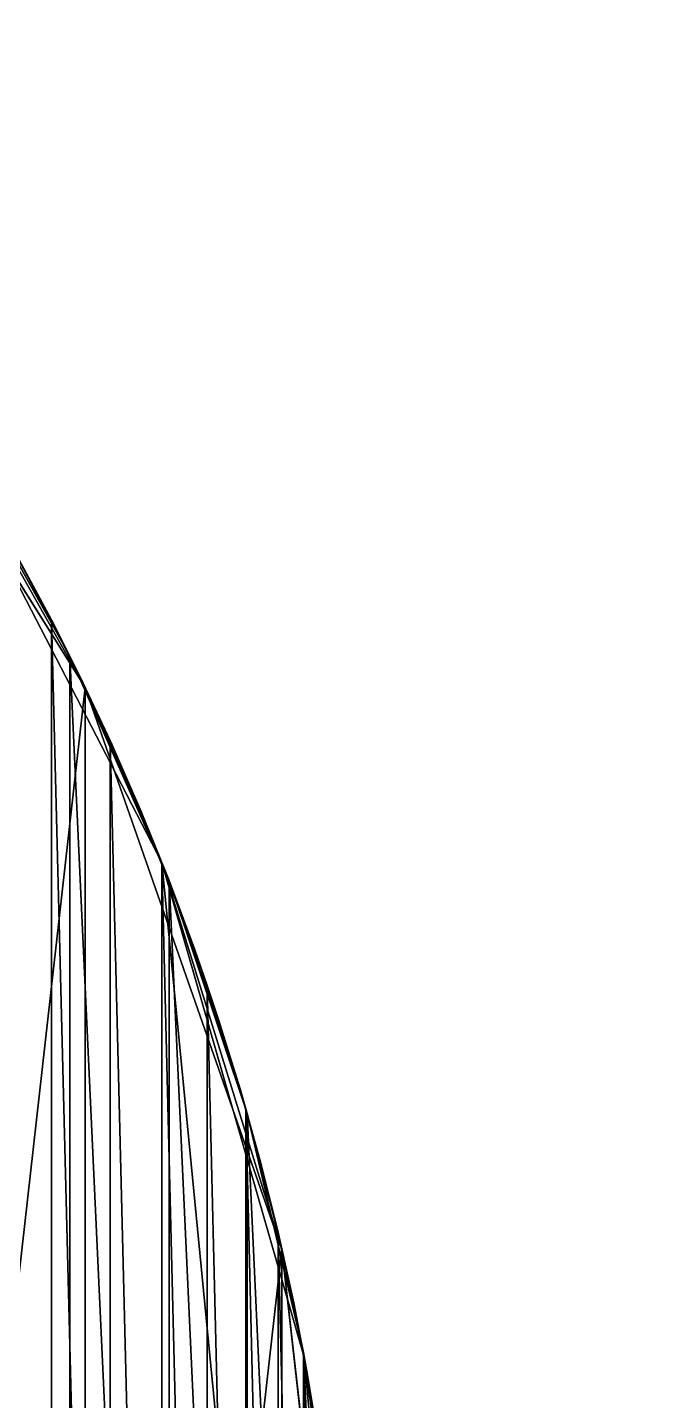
# Model space of a CAD drawing. Extents: x 207 to 387, y 94 to 160.
# Drawn here: x 377.456 to 377.929, y 123.735 to 124.752 of the extents above; entities that cross this region are included whole.
import ezdxf

# ---------------------------------------------------------------- set-up
doc = ezdxf.new("R2010")
doc.units = 0
doc.header["$LTSCALE"] = 2.54
doc.layers.get('0').update_dxf_attribs({"color": 13, "linetype": 'CONTINUOUS'})

# ---------------------------------------------------------------- blocks, each defined once
blk = doc.blocks.new('SP_05_ALTFIELD_CREDENZA_DW')
at = {"color": 23}
for p, q in [((9.0494, 35.8432), (9, 36.2813)), ((9.0494, 35.8432), (9, 36.2813)), ((9.0329, 35.923, 0.023), (9, 36.2813)), ((9.0329, 35.923, 0.023), (9, 36.2813)), ((9.0335, 35.9195, 19.125), (9.0084, 36.0996, 19.125)), ((9.0335, 35.9195, 19.125), (9.0084, 36.0996, 19.125)), ((9.0182, 36.0141, 0.0127), (9.0329, 35.923, 0.023)), ((9.0182, 36.0141, 0.0127), (9.0329, 35.923, 0.023)), ((9.0521, 35.8314, 0.0364), (9.0329, 35.923, 0.023)), ((9.0521, 35.8314, 0.0364), (9.0329, 35.923, 0.023)), ((9.0494, 35.8432), (9.0329, 35.923, 0.023)), ((9.0494, 35.8432), (9.0329, 35.923, 0.023)), ((9.1382, 35.5566, 0.0966), (9.0329, 35.923, 0.023)), ((9.1382, 35.5566, 0.0966), (9.0329, 35.923, 0.023)), ((9.0751, 35.7425, 19.125), (9.0335, 35.9195, 19.125)), ((9.0751, 35.7425, 19.125), (9.0335, 35.9195, 19.125)), ((9.195, 35.427), (9.0494, 35.8432)), ((9.195, 35.427), (9.0494, 35.8432)), ((9.076, 35.7395, 0.0531), (9.0521, 35.8314, 0.0364)), ((9.076, 35.7395, 0.0531), (9.0521, 35.8314, 0.0364)), ((9.1329, 35.5701, 19.125), (9.0751, 35.7425, 19.125)), ((9.1329, 35.5701, 19.125), (9.0751, 35.7425, 19.125)), ((9.1047, 35.6478, 0.0732), (9.076, 35.7395, 0.0531)), ((9.1047, 35.6478, 0.0732), (9.076, 35.7395, 0.0531)), ((9.1382, 35.5566, 0.0966), (9.1047, 35.6478, 0.0732)), ((9.1382, 35.5566, 0.0966), (9.1047, 35.6478, 0.0732)), ((9.2064, 35.4037, 19.125), (9.1329, 35.5701, 19.125)), ((9.2064, 35.4037, 19.125), (9.1329, 35.5701, 19.125)), ((9.1382, 35.5566, 0.0966), (9.1766, 35.4662, 0.1235)), ((9.1382, 35.5566, 0.0966), (9.1766, 35.4662, 0.1235)), ((9.3209, 35.2039, 0.2243), (9.1382, 35.5566, 0.0966)), ((9.3209, 35.2039, 0.2243), (9.1382, 35.5566, 0.0966)), ((9.1766, 35.4662, 0.1235), (9.2199, 35.377, 0.1537)), ((9.1766, 35.4662, 0.1235), (9.2199, 35.377, 0.1537)), ((9.4295, 35.0538), (9.195, 35.427)), ((9.4295, 35.0538), (9.195, 35.427)), ((9.2949, 35.2448, 19.125), (9.2064, 35.4037, 19.125)), ((9.2949, 35.2448, 19.125), (9.2064, 35.4037, 19.125)), ((9.2199, 35.377, 0.1537), (9.2681, 35.2895, 0.1874)), ((9.2199, 35.377, 0.1537), (9.2681, 35.2895, 0.1874))]:
    blk.add_line(p, q, dxfattribs=at)
at = {"color": 0}
for p, q in [((9.0143, 36.0443, 1.318), (9.0304, 35.9364, 1.318)), ((9.0335, 35.9195, 19.125), (9.0143, 36.0443, 18.4666)), ((9.0143, 36.0443, 1.318), (9.0304, 35.9364, 1.318)), ((9.0335, 35.9195, 19.125), (9.0143, 36.0443, 18.4666)), ((9.0216, 35.9902, 0.6584), (9.0304, 35.9364, 1.318)), ((9.0216, 35.9902, 0.3287), (9.0329, 35.923, 0.023)), ((9.0216, 35.9902, 0.6584), (9.0304, 35.9364, 1.318)), ((9.0216, 35.9902, 0.3287), (9.0329, 35.923, 0.023)), ((9.0304, 35.9364, 1.318), (9.0304, 35.9364, 0.3287)), ((9.0304, 35.9364, 0.3287), (9.0329, 35.923, 0.023)), ((9.0335, 35.9195, 19.125), (9.0304, 35.9364, 18.4666)), ((9.0304, 35.9364, 1.318), (9.0304, 35.9364, 18.4666)), ((9.0407, 35.8829, 0.6584), (9.0304, 35.9364, 1.318)), ((9.0304, 35.9364, 1.318), (9.0304, 35.9364, 0.3287)), ((9.0304, 35.9364, 0.3287), (9.0329, 35.923, 0.023)), ((9.0407, 35.8829, 0.6584), (9.0304, 35.9364, 1.318)), ((9.0525, 35.8296, 1.318), (9.0304, 35.9364, 1.318)), ((9.0335, 35.9195, 19.125), (9.0304, 35.9364, 18.4666)), ((9.0304, 35.9364, 1.318), (9.0304, 35.9364, 18.4666)), ((9.0525, 35.8296, 1.318), (9.0304, 35.9364, 1.318)), ((9.0329, 35.923, 0.023), (9.0407, 35.8829, 0.3287)), ((9.0329, 35.923, 0.023), (9.0407, 35.8829, 0.3287)), ((9.0525, 35.8296, 18.4666), (9.0335, 35.9195, 19.125)), ((9.0525, 35.8296, 18.4666), (9.0335, 35.9195, 19.125)), ((9.0525, 35.8296, 1.318), (9.0407, 35.8829, 0.6584)), ((9.0407, 35.8829, 0.6584), (9.0407, 35.8829, 0.3287)), ((9.0521, 35.8314, 0.0364), (9.0407, 35.8829, 0.3287)), ((9.0407, 35.8829, 0.6584), (9.0407, 35.8829, 0.3287)), ((9.0525, 35.8296, 1.318), (9.0407, 35.8829, 0.6584)), ((9.0521, 35.8314, 0.0364), (9.0407, 35.8829, 0.3287)), ((9.1382, 35.5566, 0.0966), (9.0494, 35.8432)), ((9.1382, 35.5566, 0.0966), (9.0494, 35.8432)), ((9.0521, 35.8314, 0.0364), (9.0525, 35.8296, 1.318)), ((9.0521, 35.8314, 0.0364), (9.0525, 35.8296, 1.318)), ((9.0657, 35.7767, 0.3287), (9.0521, 35.8314, 0.0364)), ((9.0657, 35.7767, 0.3287), (9.0521, 35.8314, 0.0364)), ((9.0525, 35.8296, 1.318), (9.0525, 35.8296, 18.4666)), ((9.0657, 35.7767, 0.6584), (9.0525, 35.8296, 1.318)), ((9.0657, 35.7767, 0.6584), (9.0525, 35.8296, 1.318)), ((9.0804, 35.7242, 1.318), (9.0525, 35.8296, 1.318)), ((9.0751, 35.7425, 19.125), (9.0525, 35.8296, 18.4666)), ((9.0525, 35.8296, 1.318), (9.0525, 35.8296, 18.4666)), ((9.0804, 35.7242, 1.318), (9.0525, 35.8296, 1.318)), ((9.0751, 35.7425, 19.125), (9.0525, 35.8296, 18.4666)), ((9.0804, 35.7242, 1.318), (9.0657, 35.7767, 0.6584)), ((9.0657, 35.7767, 0.6584), (9.0657, 35.7767, 0.3287)), ((9.076, 35.7395, 0.0531), (9.0657, 35.7767, 0.3287)), ((9.0657, 35.7767, 0.6584), (9.0657, 35.7767, 0.3287)), ((9.0804, 35.7242, 1.318), (9.0657, 35.7767, 0.6584)), ((9.076, 35.7395, 0.0531), (9.0657, 35.7767, 0.3287)), ((9.0804, 35.7242, 18.4666), (9.0751, 35.7425, 19.125)), ((9.0804, 35.7242, 18.4666), (9.0751, 35.7425, 19.125)), ((9.076, 35.7395, 0.0531), (9.0804, 35.7242, 0.3287)), ((9.0966, 35.6722, 0.3287), (9.076, 35.7395, 0.0531)), ((9.0966, 35.6722, 0.3287), (9.076, 35.7395, 0.0531)), ((9.076, 35.7395, 0.0531), (9.0804, 35.7242, 0.3287)), ((9.0804, 35.7242, 0.3287), (9.0804, 35.7242, 1.318)), ((9.0804, 35.7242, 1.318), (9.0804, 35.7242, 18.4666)), ((9.0966, 35.6722, 0.6584), (9.0804, 35.7242, 1.318)), ((9.0804, 35.7242, 0.3287), (9.0804, 35.7242, 1.318)), ((9.0804, 35.7242, 0.3287), (9.0966, 35.6722, 0.3287)), ((9.0966, 35.6722, 0.6584), (9.0804, 35.7242, 1.318)), ((9.1142, 35.6206, 1.318), (9.0804, 35.7242, 1.318)), ((9.1142, 35.6206, 18.4666), (9.0804, 35.7242, 18.4666)), ((9.0804, 35.7242, 1.318), (9.0804, 35.7242, 18.4666)), ((9.1142, 35.6206, 1.318), (9.0804, 35.7242, 1.318)), ((9.0804, 35.7242, 0.3287), (9.0966, 35.6722, 0.3287)), ((9.0804, 35.7242, 18.4666), (9.1329, 35.5701, 19.125)), ((9.1142, 35.6206, 18.4666), (9.0804, 35.7242, 18.4666)), ((9.0804, 35.7242, 18.4666), (9.1329, 35.5701, 19.125)), ((9.1142, 35.6206, 1.318), (9.0966, 35.6722, 0.6584)), ((9.0966, 35.6722, 0.6584), (9.0966, 35.6722, 0.3287)), ((9.1047, 35.6478, 0.0732), (9.0966, 35.6722, 0.3287)), ((9.0966, 35.6722, 0.6584), (9.0966, 35.6722, 0.3287)), ((9.1142, 35.6206, 1.318), (9.0966, 35.6722, 0.6584)), ((9.1047, 35.6478, 0.0732), (9.0966, 35.6722, 0.3287)), ((9.1142, 35.6206, 0.3287), (9.1047, 35.6478, 0.0732)), ((9.1142, 35.6206, 0.3287), (9.1047, 35.6478, 0.0732)), ((9.1142, 35.6206, 0.3287), (9.1142, 35.6206, 1.318)), ((9.1142, 35.6206, 1.318), (9.1142, 35.6206, 18.4666)), ((9.1332, 35.5694, 0.6584), (9.1142, 35.6206, 1.318)), ((9.1142, 35.6206, 0.3287), (9.1142, 35.6206, 1.318)), ((9.1142, 35.6206, 0.3287), (9.1332, 35.5694, 0.3287)), ((9.1142, 35.6206, 1.318), (9.1536, 35.5189, 1.318)), ((9.1332, 35.5694, 0.6584), (9.1142, 35.6206, 1.318)), ((9.1142, 35.6206, 1.318), (9.1142, 35.6206, 18.4666)), ((9.1536, 35.5189, 18.4666), (9.1142, 35.6206, 18.4666)), ((9.1142, 35.6206, 1.318), (9.1536, 35.5189, 1.318)), ((9.1382, 35.5566, 0.0966), (9.1142, 35.6206, 0.3287)), ((9.1382, 35.5566, 0.0966), (9.1142, 35.6206, 0.3287)), ((9.1142, 35.6206, 0.3287), (9.1332, 35.5694, 0.3287)), ((9.1536, 35.5189, 18.4666), (9.1142, 35.6206, 18.4666)), ((9.1329, 35.5701, 19.125), (9.1142, 35.6206, 18.4666)), ((9.1329, 35.5701, 19.125), (9.1142, 35.6206, 18.4666)), ((9.1536, 35.5189, 18.4666), (9.1329, 35.5701, 19.125)), ((9.1536, 35.5189, 18.4666), (9.1329, 35.5701, 19.125)), ((9.1332, 35.5694, 0.3287), (9.1332, 35.5694, 0.6584)), ((9.1332, 35.5694, 0.6584), (9.1536, 35.5189, 1.318)), ((9.1382, 35.5566, 0.0966), (9.1332, 35.5694, 0.3287)), ((9.1332, 35.5694, 0.3287), (9.1332, 35.5694, 0.6584)), ((9.1332, 35.5694, 0.6584), (9.1536, 35.5189, 1.318)), ((9.1382, 35.5566, 0.0966), (9.1332, 35.5694, 0.3287)), ((9.1382, 35.5566, 0.0966), (9.1536, 35.5189, 0.3287)), ((9.1382, 35.5566, 0.0966), (9.1536, 35.5189, 0.3287)), ((9.195, 35.427), (9.1382, 35.5566, 0.0966)), ((9.195, 35.427), (9.1382, 35.5566, 0.0966)), ((9.1536, 35.5189, 1.318), (9.1536, 35.5189, 0.3287)), ((9.1536, 35.5189, 1.318), (9.1536, 35.5189, 18.4666)), ((9.1536, 35.5189, 1.318), (9.1536, 35.5189, 0.3287)), ((9.1536, 35.5189, 1.318), (9.1754, 35.4689, 0.6584)), ((9.1536, 35.5189, 0.3287), (9.1766, 35.4662, 0.1235)), ((9.1536, 35.5189, 1.318), (9.1986, 35.4196, 1.318)), ((9.1536, 35.5189, 1.318), (9.1754, 35.4689, 0.6584)), ((9.1536, 35.5189, 1.318), (9.1536, 35.5189, 18.4666)), ((9.2064, 35.4037, 19.125), (9.1536, 35.5189, 18.4666)), ((9.1536, 35.5189, 1.318), (9.1986, 35.4196, 1.318)), ((9.1536, 35.5189, 0.3287), (9.1766, 35.4662, 0.1235)), ((9.2064, 35.4037, 19.125), (9.1536, 35.5189, 18.4666)), ((9.1766, 35.4662, 0.1235), (9.1754, 35.4689, 0.6584)), ((9.1754, 35.4689, 0.6584), (9.1986, 35.4196, 1.318)), ((9.1766, 35.4662, 0.1235), (9.1754, 35.4689, 0.6584)), ((9.1754, 35.4689, 0.6584), (9.1986, 35.4196, 1.318)), ((9.1766, 35.4662, 0.1235), (9.1986, 35.4196, 0.3287)), ((9.1766, 35.4662, 0.1235), (9.1986, 35.4196, 0.3287)), ((9.3209, 35.2039, 0.2243), (9.195, 35.427)), ((9.3209, 35.2039, 0.2243), (9.195, 35.427)), ((9.1986, 35.4196, 1.318), (9.1986, 35.4196, 0.3287)), ((9.1986, 35.4196, 18.4666), (9.2064, 35.4037, 19.125)), ((9.1986, 35.4196, 1.318), (9.1986, 35.4196, 18.4666)), ((9.1986, 35.4196, 1.318), (9.1986, 35.4196, 0.3287)), ((9.1986, 35.4196, 1.318), (9.2231, 35.3709, 0.6584)), ((9.1986, 35.4196, 0.3287), (9.2199, 35.377, 0.1537)), ((9.1986, 35.4196, 1.318), (9.249, 35.3229, 1.318)), ((9.1986, 35.4196, 1.318), (9.2231, 35.3709, 0.6584)), ((9.1986, 35.4196, 1.318), (9.1986, 35.4196, 18.4666)), ((9.1986, 35.4196, 18.4666), (9.2064, 35.4037, 19.125)), ((9.1986, 35.4196, 1.318), (9.249, 35.3229, 1.318)), ((9.1986, 35.4196, 0.3287), (9.2199, 35.377, 0.1537)), ((9.249, 35.3229, 18.4666), (9.2064, 35.4037, 19.125)), ((9.249, 35.3229, 18.4666), (9.2064, 35.4037, 19.125)), ((9.2199, 35.377, 0.1537), (9.249, 35.3229, 0.3287)), ((9.2231, 35.3709, 0.3287), (9.2199, 35.377, 0.1537)), ((9.2231, 35.3709, 0.3287), (9.2199, 35.377, 0.1537)), ((9.2199, 35.377, 0.1537), (9.249, 35.3229, 0.3287)), ((9.2231, 35.3709, 0.3287), (9.2231, 35.3709, 0.6584)), ((9.2231, 35.3709, 0.6584), (9.249, 35.3229, 1.318)), ((9.2231, 35.3709, 0.3287), (9.2231, 35.3709, 0.6584)), ((9.2231, 35.3709, 0.6584), (9.249, 35.3229, 1.318))]:
    blk.add_line(p, q, dxfattribs=at)
at = {"color": 23}
mesh = blk.add_polyface(dxfattribs=at)
corners = [(0, 65.8125, 90), (180, 6.75, 90), (0, 6.75, 90), (180, 65.8125, 90)]
mesh.append_faces([[corners[k] for k in face] for face in [(0, 1, 2), (1, 0, 3)]], dxfattribs={"vtx0": -1, "color": 23})
mesh = blk.add_polyface(dxfattribs=at)
corners = [(180, 6.75, 19.125), (0, 65.8125, 19.125), (0, 6.75, 19.125), (180, 65.8125, 19.125)]
mesh.append_faces([[corners[k] for k in face] for face in [(0, 1, 2), (1, 0, 3)]], dxfattribs={"vtx0": -1, "color": 23})
mesh = blk.add_polyface(dxfattribs=at)
corners = [(177.1875, 6.75, 87.1875), (2.8125, 65.8125, 87.1875), (2.8125, 6.75, 87.1875), (177.1875, 65.8125, 87.1875)]
mesh.append_faces([[corners[k] for k in face] for face in [(0, 1, 2), (1, 0, 3)]], dxfattribs={"vtx0": -1, "color": 23})
mesh = blk.add_polyface(dxfattribs=at)
corners = [(2.8125, 65.8125, 21.9375), (177.0813, 6.75, 21.9375), (2.8125, 6.75, 21.9375), (177.0813, 65.8125, 21.9375), (177.0813, 36.2813, 21.9375)]
mesh.append_faces([[corners[k] for k in face] for face in [(0, 1, 2), (1, 3, 4)]], dxfattribs={"vtx0": -1, "color": 23})
mesh.append_faces([[corners[k] for k in face] for face in [(1, 0, 3)]], dxfattribs={"vtx0": -1, "vtx2": -1, "color": 23})
mesh = blk.add_polyface(dxfattribs=at)
corners = [(43.9875, 12.375, 53.486), (43.5938, 59.5125, 53.486), (43.5938, 12.375, 53.486), (43.9875, 59.5125, 53.486), (43.5938, 6.75, 53.486), (2.8125, 65.1375, 53.486), (2.8125, 6.75, 53.486), (43.5938, 65.1375, 53.486)]
mesh.append_faces([[corners[k] for k in face] for face in [(1, 0, 3), (4, 5, 6)]], dxfattribs={"vtx0": -1, "color": 23})
mesh.append_faces([[corners[k] for k in face] for face in [(0, 1, 2), (5, 2, 7), (7, 2, 1)]], dxfattribs={"vtx0": -1, "vtx1": -1, "color": 23})
mesh.append_faces([[corners[k] for k in face] for face in [(5, 4, 2)]], dxfattribs={"vtx0": -1, "vtx2": -1, "color": 23})
mesh = blk.add_polyface(dxfattribs=at)
corners = [(43.5938, 65.1375, 55.736), (43.5938, 12.375, 55.736), (2.8125, 65.1375, 55.736), (43.5938, 59.5125, 55.736), (43.9875, 12.375, 55.736), (43.9875, 59.5125, 55.736), (43.5938, 6.75, 55.736), (2.8125, 6.75, 55.736)]
mesh.append_faces([[corners[k] for k in face] for face in [(4, 3, 5), (2, 6, 7)]], dxfattribs={"vtx0": -1, "color": 23})
mesh.append_faces([[corners[k] for k in face] for face in [(0, 1, 2), (1, 3, 4), (6, 2, 1)]], dxfattribs={"vtx0": -1, "vtx1": -1, "color": 23})
mesh.append_faces([[corners[k] for k in face] for face in [(1, 0, 3)]], dxfattribs={"vtx0": -1, "vtx2": -1, "color": 23})
mesh = blk.add_polyface(dxfattribs=at)
corners = [(9.002, 36.1935, 0.0014), (9.002, 36.369, 0.0014), (9, 36.2813), (9.008, 36.1044, 0.0056), (9.008, 36.4582, 0.0056), (9.0182, 36.0141, 0.0127), (9.0182, 36.5484, 0.0127), (9.0329, 35.923, 0.023), (9.0329, 36.6395, 0.023), (9.0521, 35.8314, 0.0364), (9.0521, 36.7311, 0.0364), (9.076, 35.7395, 0.0531), (9.076, 36.823, 0.0531), (9.1047, 35.6478, 0.0732), (9.1047, 36.9147, 0.0732), (9.1382, 35.5566, 0.0966), (9.1382, 37.0059, 0.0966), (9.1766, 35.4662, 0.1235), (9.1766, 37.0963, 0.1235), (9.2199, 35.377, 0.1537), (9.2199, 37.1855, 0.1537), (9.2681, 35.2895, 0.1874), (9.2681, 37.273, 0.1874), (9.3209, 35.2039, 0.2243), (9.3209, 37.3586, 0.2243), (9.3784, 35.1208, 0.2645), (9.3784, 37.4417, 0.2645), (9.4403, 35.0404, 0.3077), (9.4403, 37.5222, 0.3077), (9.5065, 34.963, 0.354), (9.5065, 37.5995, 0.354), (9.5766, 34.8891, 0.403), (9.5766, 37.6734, 0.403), (9.6505, 34.819, 0.4547), (9.6505, 37.7435, 0.4547), (9.7278, 34.7528, 0.5087), (9.7278, 37.8097, 0.5087), (9.8083, 34.6909, 0.5649), (9.8083, 37.8716, 0.5649), (9.8914, 34.6334, 0.623), (9.8914, 37.9291, 0.623), (9.977, 34.5806, 0.6828), (9.977, 37.9819, 0.6828), (10.0645, 34.5324, 0.744), (10.0645, 38.0301, 0.744), (10.1537, 34.4892, 0.8063), (10.1537, 38.0734, 0.8063), (10.2441, 34.4507, 0.8695), (10.2357, 35.7888, 0.8637), (11.4724, 36.2813, 1.728), (10.3353, 34.4172, 0.9333), (10.427, 34.3885, 0.9974), (10.5189, 34.3646, 1.0616), (10.6105, 34.3454, 1.1256), (10.7918, 34.3205, 1.2524), (10.9688, 34.3125, 1.376), (18.8915, 34.3125, 6.9135), (10.2357, 36.7737, 0.8637), (10.2441, 38.1118, 0.8695), (10.2357, 36.2813, 0.8637), (10.3353, 38.1453, 0.9333), (10.427, 38.174, 0.9974), (10.5189, 38.1979, 1.0616), (10.6105, 38.2171, 1.1256), (10.7918, 38.242, 1.2524), (10.9688, 38.25, 1.376), (18.8915, 38.25, 6.9135)]
mesh.append_faces([[corners[k] for k in face] for face in [(0, 1, 2), (57, 48, 59)]], dxfattribs={"vtx0": -1, "color": 23})
mesh.append_faces([[corners[k] for k in face] for face in [(1, 3, 4), (4, 5, 6), (6, 7, 8), (8, 9, 10), (10, 11, 12), (12, 13, 14), (14, 15, 16), (16, 17, 18), (18, 19, 20), (20, 21, 22), (22, 23, 24), (24, 25, 26), (26, 27, 28), (28, 29, 30), (30, 31, 32), (32, 33, 34), (34, 35, 36), (36, 37, 38), (38, 39, 40), (40, 41, 42), (42, 43, 44), (44, 45, 46), (48, 47, 49), (46, 57, 58), (58, 49, 60), (60, 49, 61), (61, 49, 62), (62, 49, 63), (63, 49, 64), (64, 49, 65), (65, 49, 66), (66, 49, 56)]], dxfattribs={"vtx0": -1, "vtx1": -1, "color": 23})
mesh.append_faces([[corners[k] for k in face] for face in [(46, 47, 48), (57, 46, 48)]], dxfattribs={"vtx0": -1, "vtx1": -1, "vtx2": -1, "color": 23})
mesh.append_faces([[corners[k] for k in face] for face in [(1, 0, 3), (4, 3, 5), (6, 5, 7), (8, 7, 9), (10, 9, 11), (12, 11, 13), (14, 13, 15), (16, 15, 17), (18, 17, 19), (20, 19, 21), (22, 21, 23), (24, 23, 25), (26, 25, 27), (28, 27, 29), (30, 29, 31), (32, 31, 33), (34, 33, 35), (36, 35, 37), (38, 37, 39), (40, 39, 41), (42, 41, 43), (44, 43, 45), (46, 45, 47), (49, 47, 50), (49, 50, 51), (49, 51, 52), (49, 52, 53), (49, 53, 54), (49, 54, 55), (49, 55, 56), (58, 57, 49)]], dxfattribs={"vtx0": -1, "vtx2": -1, "color": 23})
mesh = blk.add_polyface(dxfattribs=at)
corners = [(9.0084, 36.0996, 19.125), (9.0084, 36.4629, 19.125), (9, 36.2813, 19.125), (9.0335, 35.9195, 19.125), (9.0335, 36.643, 19.125), (9.0751, 35.7425, 19.125), (9.0751, 36.82, 19.125), (9.1329, 35.5701, 19.125), (9.1329, 36.9924, 19.125), (9.2064, 35.4037, 19.125), (9.2064, 37.1588, 19.125), (9.2949, 35.2448, 19.125), (9.2949, 37.3177, 19.125), (9.3977, 35.0948, 19.125), (9.3977, 37.4677, 19.125), (9.5138, 34.9549, 19.125), (9.5138, 37.6076, 19.125), (9.6424, 34.8263, 19.125), (9.6424, 37.7362, 19.125), (9.7823, 34.7102, 19.125), (9.7823, 37.8523, 19.125), (9.9323, 34.6074, 19.125), (9.9323, 37.9551, 19.125), (10.0912, 34.5189, 19.125), (10.0912, 38.0436, 19.125), (10.2576, 34.4454, 19.125), (10.2576, 38.1171, 19.125), (10.43, 34.3877, 19.125), (10.43, 38.1748, 19.125), (10.607, 34.346, 19.125), (10.607, 38.2165, 19.125), (10.7871, 34.3209, 19.125), (10.7871, 38.2416, 19.125), (10.9688, 34.3125, 19.125), (10.9688, 38.25, 19.125), (17.4375, 34.3125, 19.125), (17.4375, 38.25, 19.125)]
mesh.append_faces([[corners[k] for k in face] for face in [(0, 1, 2), (34, 35, 36)]], dxfattribs={"vtx0": -1, "color": 23})
mesh.append_faces([[corners[k] for k in face] for face in [(1, 3, 4), (4, 5, 6), (6, 7, 8), (8, 9, 10), (10, 11, 12), (12, 13, 14), (14, 15, 16), (16, 17, 18), (18, 19, 20), (20, 21, 22), (22, 23, 24), (24, 25, 26), (26, 27, 28), (28, 29, 30), (30, 31, 32), (32, 33, 34)]], dxfattribs={"vtx0": -1, "vtx1": -1, "color": 23})
mesh.append_faces([[corners[k] for k in face] for face in [(1, 0, 3), (4, 3, 5), (6, 5, 7), (8, 7, 9), (10, 9, 11), (12, 11, 13), (14, 13, 15), (16, 15, 17), (18, 17, 19), (20, 19, 21), (22, 21, 23), (24, 23, 25), (26, 25, 27), (28, 27, 29), (30, 29, 31), (32, 31, 33), (34, 33, 35)]], dxfattribs={"vtx0": -1, "vtx2": -1, "color": 23})
mesh = blk.add_polyface(dxfattribs=at)
corners = [(9.0494, 36.7193), (9.0494, 35.8432), (9, 36.2813), (9.195, 37.1355), (9.195, 35.427), (9.4295, 37.5087), (9.4295, 35.0538), (9.7412, 37.8205), (9.7412, 34.742), (10.1145, 38.055), (10.1145, 34.5075), (10.5307, 38.2006), (10.5307, 34.3619), (10.9688, 38.25), (10.9688, 34.3125), (169.0312, 38.25), (169.0312, 34.3125), (169.4693, 38.2006), (169.4693, 34.3619), (169.8855, 38.055), (169.8855, 34.5075), (170.2587, 37.8205), (170.2587, 34.742), (170.5705, 37.5087), (170.5705, 35.0538), (170.805, 37.1355), (170.805, 35.427), (170.9506, 36.7193), (170.9506, 35.8432), (171, 36.2813)]
mesh.append_faces([[corners[k] for k in face] for face in [(0, 1, 2), (28, 27, 29)]], dxfattribs={"vtx0": -1, "color": 23})
mesh.append_faces([[corners[k] for k in face] for face in [(1, 3, 4), (4, 5, 6), (6, 7, 8), (8, 9, 10), (10, 11, 12), (12, 13, 14), (14, 15, 16), (16, 17, 18), (18, 19, 20), (20, 21, 22), (22, 23, 24), (24, 25, 26), (26, 27, 28)]], dxfattribs={"vtx0": -1, "vtx1": -1, "color": 23})
mesh.append_faces([[corners[k] for k in face] for face in [(1, 0, 3), (4, 3, 5), (6, 5, 7), (8, 7, 9), (10, 9, 11), (12, 11, 13), (14, 13, 15), (16, 15, 17), (18, 17, 19), (20, 19, 21), (22, 21, 23), (24, 23, 25), (26, 25, 27)]], dxfattribs={"vtx0": -1, "vtx2": -1, "color": 23})
mesh = blk.add_polyface(dxfattribs=at)
corners = [(9.0329, 35.923, 0.023), (9.0329, 36.6395, 0.023), (9, 36.2813), (9.1382, 35.5566, 0.0966), (9.1382, 37.0059, 0.0966), (9.3209, 35.2039, 0.2243), (9.3209, 37.3586, 0.2243), (9.5766, 34.8891, 0.403), (9.5766, 37.6734, 0.403), (9.8914, 34.6334, 0.623), (9.8914, 37.9291, 0.623), (10.2441, 34.4507, 0.8695), (10.2357, 35.7888, 0.8637), (11.4724, 36.2813, 1.728), (10.6105, 34.3454, 1.1256), (10.9688, 34.3125, 1.376), (18.8915, 34.3125, 6.9135), (10.2357, 36.7737, 0.8637), (10.2441, 38.1118, 0.8695), (10.2357, 36.2813, 0.8637), (10.6105, 38.2171, 1.1256), (10.9688, 38.25, 1.376), (18.8915, 38.25, 6.9135), (18.8915, 35.625, 6.9135), (18.8915, 36.9375, 6.9135)]
mesh.append_faces([[corners[k] for k in face] for face in [(0, 1, 2), (17, 12, 19), (22, 23, 24)]], dxfattribs={"vtx0": -1, "color": 23})
mesh.append_faces([[corners[k] for k in face] for face in [(1, 3, 4), (4, 5, 6), (6, 7, 8), (8, 9, 10), (12, 11, 13), (10, 17, 18), (18, 13, 20), (20, 13, 21), (21, 13, 22)]], dxfattribs={"vtx0": -1, "vtx1": -1, "color": 23})
mesh.append_faces([[corners[k] for k in face] for face in [(10, 11, 12), (17, 10, 12), (22, 13, 16)]], dxfattribs={"vtx0": -1, "vtx1": -1, "vtx2": -1, "color": 23})
mesh.append_faces([[corners[k] for k in face] for face in [(1, 0, 3), (4, 3, 5), (6, 5, 7), (8, 7, 9), (10, 9, 11), (13, 11, 14), (13, 14, 15), (13, 15, 16), (18, 17, 13), (22, 16, 23)]], dxfattribs={"vtx0": -1, "vtx2": -1, "color": 23})
mesh = blk.add_polyface(dxfattribs=at)
corners = [(9, 36.2813), (9.0494, 35.8432), (9.0329, 35.923, 0.023)]
mesh.append_faces([[corners[k] for k in face] for face in [(0, 1, 2)]], dxfattribs={"color": 23})
mesh = blk.add_polyface(dxfattribs=at)
corners = [(9.0084, 36.0996, 19.125), (9.0143, 36.0443, 18.4666), (9.0335, 35.9195, 19.125)]
mesh.append_faces([[corners[k] for k in face] for face in [(0, 1, 2)]], dxfattribs={"color": 23})
mesh = blk.add_polyface(dxfattribs=at)
corners = [(9.0143, 36.0443, 1.318), (9.0304, 35.9364, 1.318), (9.0216, 35.9902, 0.6584)]
mesh.append_faces([[corners[k] for k in face] for face in [(0, 1, 2)]], dxfattribs={"color": 23})
mesh = blk.add_polyface(dxfattribs=at)
corners = [(9.0143, 36.0443, 1.318), (9.0304, 35.9364, 18.4666), (9.0304, 35.9364, 1.318), (9.0143, 36.0443, 18.4666), (9.0335, 35.9195, 19.125)]
mesh.append_faces([[corners[k] for k in face] for face in [(0, 1, 2), (1, 3, 4)]], dxfattribs={"vtx0": -1, "color": 23})
mesh.append_faces([[corners[k] for k in face] for face in [(3, 1, 0)]], dxfattribs={"vtx0": -1, "vtx1": -1, "color": 23})
mesh = blk.add_polyface(dxfattribs=at)
corners = [(9.0182, 36.0141, 0.0127), (9.0216, 35.9902, 0.3287), (9.0329, 35.923, 0.023)]
mesh.append_faces([[corners[k] for k in face] for face in [(0, 1, 2)]], dxfattribs={"color": 23})
mesh = blk.add_polyface(dxfattribs=at)
corners = [(9.0216, 35.9902, 0.3287), (9.0304, 35.9364, 0.3287), (9.0329, 35.923, 0.023), (9.0304, 35.9364, 1.318), (9.0216, 35.9902, 0.6584)]
mesh.append_faces([[corners[k] for k in face] for face in [(0, 1, 2), (3, 0, 4)]], dxfattribs={"vtx0": -1, "color": 23})
mesh.append_faces([[corners[k] for k in face] for face in [(1, 0, 3)]], dxfattribs={"vtx0": -1, "vtx1": -1, "color": 23})
mesh = blk.add_polyface(dxfattribs=at)
corners = [(9.0304, 35.9364, 1.318), (9.0407, 35.8829, 0.3287), (9.0407, 35.8829, 0.6584), (9.0329, 35.923, 0.023), (9.0304, 35.9364, 0.3287)]
mesh.append_faces([[corners[k] for k in face] for face in [(0, 1, 2), (3, 0, 4)]], dxfattribs={"vtx0": -1, "color": 23})
mesh.append_faces([[corners[k] for k in face] for face in [(1, 0, 3)]], dxfattribs={"vtx0": -1, "vtx1": -1, "color": 23})
mesh = blk.add_polyface(dxfattribs=at)
corners = [(9.0304, 35.9364, 1.318), (9.0407, 35.8829, 0.6584), (9.0525, 35.8296, 1.318)]
mesh.append_faces([[corners[k] for k in face] for face in [(0, 1, 2)]], dxfattribs={"color": 23})
mesh = blk.add_polyface(dxfattribs=at)
corners = [(9.0335, 35.9195, 19.125), (9.0525, 35.8296, 1.318), (9.0525, 35.8296, 18.4666), (9.0304, 35.9364, 1.318), (9.0304, 35.9364, 18.4666)]
mesh.append_faces([[corners[k] for k in face] for face in [(0, 1, 2), (3, 0, 4)]], dxfattribs={"vtx0": -1, "color": 23})
mesh.append_faces([[corners[k] for k in face] for face in [(1, 0, 3)]], dxfattribs={"vtx0": -1, "vtx1": -1, "color": 23})
mesh = blk.add_polyface(dxfattribs=at)
corners = [(9.0329, 35.923, 0.023), (9.0521, 35.8314, 0.0364), (9.0407, 35.8829, 0.3287)]
mesh.append_faces([[corners[k] for k in face] for face in [(0, 1, 2)]], dxfattribs={"color": 23})
mesh = blk.add_polyface(dxfattribs=at)
corners = [(9.0329, 35.923, 0.023), (9.0494, 35.8432), (9.1382, 35.5566, 0.0966)]
mesh.append_faces([[corners[k] for k in face] for face in [(0, 1, 2)]], dxfattribs={"color": 23})
mesh = blk.add_polyface(dxfattribs=at)
corners = [(9.0335, 35.9195, 19.125), (9.0525, 35.8296, 18.4666), (9.0751, 35.7425, 19.125)]
mesh.append_faces([[corners[k] for k in face] for face in [(0, 1, 2)]], dxfattribs={"color": 23})
mesh = blk.add_polyface(dxfattribs=at)
corners = [(9.0407, 35.8829, 0.6584), (9.0521, 35.8314, 0.0364), (9.0525, 35.8296, 1.318), (9.0407, 35.8829, 0.3287)]
mesh.append_faces([[corners[k] for k in face] for face in [(0, 1, 2), (1, 0, 3)]], dxfattribs={"vtx0": -1, "color": 23})
mesh = blk.add_polyface(dxfattribs=at)
corners = [(9.0494, 35.8432), (9.195, 35.427), (9.1382, 35.5566, 0.0966)]
mesh.append_faces([[corners[k] for k in face] for face in [(0, 1, 2)]], dxfattribs={"color": 23})
mesh = blk.add_polyface(dxfattribs=at)
corners = [(9.0525, 35.8296, 1.318), (9.0657, 35.7767, 0.3287), (9.0657, 35.7767, 0.6584), (9.0521, 35.8314, 0.0364)]
mesh.append_faces([[corners[k] for k in face] for face in [(0, 1, 2), (1, 0, 3)]], dxfattribs={"vtx0": -1, "color": 23})
mesh = blk.add_polyface(dxfattribs=at)
corners = [(9.0521, 35.8314, 0.0364), (9.076, 35.7395, 0.0531), (9.0657, 35.7767, 0.3287)]
mesh.append_faces([[corners[k] for k in face] for face in [(0, 1, 2)]], dxfattribs={"color": 23})
mesh = blk.add_polyface(dxfattribs=at)
corners = [(9.0525, 35.8296, 1.318), (9.0657, 35.7767, 0.6584), (9.0804, 35.7242, 1.318)]
mesh.append_faces([[corners[k] for k in face] for face in [(0, 1, 2)]], dxfattribs={"color": 23})
mesh = blk.add_polyface(dxfattribs=at)
corners = [(9.0751, 35.7425, 19.125), (9.0804, 35.7242, 1.318), (9.0804, 35.7242, 18.4666), (9.0525, 35.8296, 1.318), (9.0525, 35.8296, 18.4666)]
mesh.append_faces([[corners[k] for k in face] for face in [(0, 1, 2), (3, 0, 4)]], dxfattribs={"vtx0": -1, "color": 23})
mesh.append_faces([[corners[k] for k in face] for face in [(1, 0, 3)]], dxfattribs={"vtx0": -1, "vtx1": -1, "color": 23})
mesh = blk.add_polyface(dxfattribs=at)
corners = [(9.0657, 35.7767, 0.6584), (9.0804, 35.7242, 0.3287), (9.0804, 35.7242, 1.318), (9.076, 35.7395, 0.0531), (9.0657, 35.7767, 0.3287)]
mesh.append_faces([[corners[k] for k in face] for face in [(0, 1, 2), (3, 0, 4)]], dxfattribs={"vtx0": -1, "color": 23})
mesh.append_faces([[corners[k] for k in face] for face in [(1, 0, 3)]], dxfattribs={"vtx0": -1, "vtx1": -1, "color": 23})
mesh = blk.add_polyface(dxfattribs=at)
corners = [(9.0751, 35.7425, 19.125), (9.0804, 35.7242, 18.4666), (9.1329, 35.5701, 19.125)]
mesh.append_faces([[corners[k] for k in face] for face in [(0, 1, 2)]], dxfattribs={"color": 23})
mesh = blk.add_polyface(dxfattribs=at)
corners = [(9.076, 35.7395, 0.0531), (9.1047, 35.6478, 0.0732), (9.0966, 35.6722, 0.3287)]
mesh.append_faces([[corners[k] for k in face] for face in [(0, 1, 2)]], dxfattribs={"color": 23})
mesh = blk.add_polyface(dxfattribs=at)
corners = [(9.076, 35.7395, 0.0531), (9.0966, 35.6722, 0.3287), (9.0804, 35.7242, 0.3287)]
mesh.append_faces([[corners[k] for k in face] for face in [(0, 1, 2)]], dxfattribs={"color": 23})
mesh = blk.add_polyface(dxfattribs=at)
corners = [(9.0804, 35.7242, 1.318), (9.0966, 35.6722, 0.3287), (9.0966, 35.6722, 0.6584), (9.0804, 35.7242, 0.3287)]
mesh.append_faces([[corners[k] for k in face] for face in [(0, 1, 2), (1, 0, 3)]], dxfattribs={"vtx0": -1, "color": 23})
mesh = blk.add_polyface(dxfattribs=at)
corners = [(9.0804, 35.7242, 1.318), (9.0966, 35.6722, 0.6584), (9.1142, 35.6206, 1.318)]
mesh.append_faces([[corners[k] for k in face] for face in [(0, 1, 2)]], dxfattribs={"color": 23})
mesh = blk.add_polyface(dxfattribs=at)
corners = [(9.0804, 35.7242, 18.4666), (9.1142, 35.6206, 1.318), (9.1142, 35.6206, 18.4666), (9.0804, 35.7242, 1.318)]
mesh.append_faces([[corners[k] for k in face] for face in [(0, 1, 2), (1, 0, 3)]], dxfattribs={"vtx0": -1, "color": 23})
mesh = blk.add_polyface(dxfattribs=at)
corners = [(9.0804, 35.7242, 18.4666), (9.1142, 35.6206, 18.4666), (9.1329, 35.5701, 19.125)]
mesh.append_faces([[corners[k] for k in face] for face in [(0, 1, 2)]], dxfattribs={"color": 23})
mesh = blk.add_polyface(dxfattribs=at)
corners = [(9.0966, 35.6722, 0.6584), (9.1142, 35.6206, 0.3287), (9.1142, 35.6206, 1.318), (9.1047, 35.6478, 0.0732), (9.0966, 35.6722, 0.3287)]
mesh.append_faces([[corners[k] for k in face] for face in [(0, 1, 2), (3, 0, 4)]], dxfattribs={"vtx0": -1, "color": 23})
mesh.append_faces([[corners[k] for k in face] for face in [(1, 0, 3)]], dxfattribs={"vtx0": -1, "vtx1": -1, "color": 23})
mesh = blk.add_polyface(dxfattribs=at)
corners = [(9.1047, 35.6478, 0.0732), (9.1382, 35.5566, 0.0966), (9.1142, 35.6206, 0.3287)]
mesh.append_faces([[corners[k] for k in face] for face in [(0, 1, 2)]], dxfattribs={"color": 23})
mesh = blk.add_polyface(dxfattribs=at)
corners = [(9.1142, 35.6206, 1.318), (9.1332, 35.5694, 0.3287), (9.1332, 35.5694, 0.6584), (9.1142, 35.6206, 0.3287)]
mesh.append_faces([[corners[k] for k in face] for face in [(0, 1, 2), (1, 0, 3)]], dxfattribs={"vtx0": -1, "color": 23})
mesh = blk.add_polyface(dxfattribs=at)
corners = [(9.1142, 35.6206, 1.318), (9.1536, 35.5189, 1.318), (9.1332, 35.5694, 0.6584)]
mesh.append_faces([[corners[k] for k in face] for face in [(0, 1, 2)]], dxfattribs={"color": 23})
mesh = blk.add_polyface(dxfattribs=at)
corners = [(9.1142, 35.6206, 1.318), (9.1536, 35.5189, 18.4666), (9.1536, 35.5189, 1.318), (9.1142, 35.6206, 18.4666)]
mesh.append_faces([[corners[k] for k in face] for face in [(0, 1, 2), (1, 0, 3)]], dxfattribs={"vtx0": -1, "color": 23})
mesh = blk.add_polyface(dxfattribs=at)
corners = [(9.1142, 35.6206, 0.3287), (9.1382, 35.5566, 0.0966), (9.1332, 35.5694, 0.3287)]
mesh.append_faces([[corners[k] for k in face] for face in [(0, 1, 2)]], dxfattribs={"color": 23})
mesh = blk.add_polyface(dxfattribs=at)
corners = [(9.1142, 35.6206, 18.4666), (9.1536, 35.5189, 18.4666), (9.1329, 35.5701, 19.125)]
mesh.append_faces([[corners[k] for k in face] for face in [(0, 1, 2)]], dxfattribs={"color": 23})
mesh = blk.add_polyface(dxfattribs=at)
corners = [(9.1329, 35.5701, 19.125), (9.1536, 35.5189, 18.4666), (9.2064, 35.4037, 19.125)]
mesh.append_faces([[corners[k] for k in face] for face in [(0, 1, 2)]], dxfattribs={"color": 23})
mesh = blk.add_polyface(dxfattribs=at)
corners = [(9.1382, 35.5566, 0.0966), (9.1536, 35.5189, 1.318), (9.1536, 35.5189, 0.3287), (9.1332, 35.5694, 0.6584), (9.1332, 35.5694, 0.3287)]
mesh.append_faces([[corners[k] for k in face] for face in [(0, 1, 2), (3, 0, 4)]], dxfattribs={"vtx0": -1, "color": 23})
mesh.append_faces([[corners[k] for k in face] for face in [(1, 0, 3)]], dxfattribs={"vtx0": -1, "vtx1": -1, "color": 23})
mesh = blk.add_polyface(dxfattribs=at)
corners = [(9.1382, 35.5566, 0.0966), (9.1536, 35.5189, 0.3287), (9.1766, 35.4662, 0.1235)]
mesh.append_faces([[corners[k] for k in face] for face in [(0, 1, 2)]], dxfattribs={"color": 23})
mesh = blk.add_polyface(dxfattribs=at)
corners = [(9.1382, 35.5566, 0.0966), (9.195, 35.427), (9.3209, 35.2039, 0.2243)]
mesh.append_faces([[corners[k] for k in face] for face in [(0, 1, 2)]], dxfattribs={"color": 23})
mesh = blk.add_polyface(dxfattribs=at)
corners = [(9.1536, 35.5189, 0.3287), (9.1754, 35.4689, 0.6584), (9.1766, 35.4662, 0.1235), (9.1536, 35.5189, 1.318)]
mesh.append_faces([[corners[k] for k in face] for face in [(0, 1, 2), (1, 0, 3)]], dxfattribs={"vtx0": -1, "color": 23})
mesh = blk.add_polyface(dxfattribs=at)
corners = [(9.1536, 35.5189, 1.318), (9.1986, 35.4196, 1.318), (9.1754, 35.4689, 0.6584)]
mesh.append_faces([[corners[k] for k in face] for face in [(0, 1, 2)]], dxfattribs={"color": 23})
mesh = blk.add_polyface(dxfattribs=at)
corners = [(9.1536, 35.5189, 1.318), (9.1986, 35.4196, 18.4666), (9.1986, 35.4196, 1.318), (9.1536, 35.5189, 18.4666), (9.2064, 35.4037, 19.125)]
mesh.append_faces([[corners[k] for k in face] for face in [(0, 1, 2), (1, 3, 4)]], dxfattribs={"vtx0": -1, "color": 23})
mesh.append_faces([[corners[k] for k in face] for face in [(3, 1, 0)]], dxfattribs={"vtx0": -1, "vtx1": -1, "color": 23})
mesh = blk.add_polyface(dxfattribs=at)
corners = [(9.1766, 35.4662, 0.1235), (9.1986, 35.4196, 1.318), (9.1986, 35.4196, 0.3287), (9.1754, 35.4689, 0.6584)]
mesh.append_faces([[corners[k] for k in face] for face in [(0, 1, 2), (1, 0, 3)]], dxfattribs={"vtx0": -1, "color": 23})
mesh = blk.add_polyface(dxfattribs=at)
corners = [(9.1766, 35.4662, 0.1235), (9.1986, 35.4196, 0.3287), (9.2199, 35.377, 0.1537)]
mesh.append_faces([[corners[k] for k in face] for face in [(0, 1, 2)]], dxfattribs={"color": 23})
mesh = blk.add_polyface(dxfattribs=at)
corners = [(9.195, 35.427), (9.4295, 35.0538), (9.3209, 35.2039, 0.2243)]
mesh.append_faces([[corners[k] for k in face] for face in [(0, 1, 2)]], dxfattribs={"color": 23})
mesh = blk.add_polyface(dxfattribs=at)
corners = [(9.2199, 35.377, 0.1537), (9.2231, 35.3709, 0.6584), (9.2231, 35.3709, 0.3287), (9.1986, 35.4196, 1.318), (9.1986, 35.4196, 0.3287)]
mesh.append_faces([[corners[k] for k in face] for face in [(0, 1, 2), (3, 0, 4)]], dxfattribs={"vtx0": -1, "color": 23})
mesh.append_faces([[corners[k] for k in face] for face in [(1, 0, 3)]], dxfattribs={"vtx0": -1, "vtx1": -1, "color": 23})
mesh = blk.add_polyface(dxfattribs=at)
corners = [(9.1986, 35.4196, 1.318), (9.249, 35.3229, 1.318), (9.2231, 35.3709, 0.6584)]
mesh.append_faces([[corners[k] for k in face] for face in [(0, 1, 2)]], dxfattribs={"color": 23})
mesh = blk.add_polyface(dxfattribs=at)
corners = [(9.1986, 35.4196, 1.318), (9.249, 35.3229, 18.4666), (9.249, 35.3229, 1.318), (9.2064, 35.4037, 19.125), (9.1986, 35.4196, 18.4666)]
mesh.append_faces([[corners[k] for k in face] for face in [(0, 1, 2), (3, 0, 4)]], dxfattribs={"vtx0": -1, "color": 23})
mesh.append_faces([[corners[k] for k in face] for face in [(1, 0, 3)]], dxfattribs={"vtx0": -1, "vtx1": -1, "color": 23})
mesh = blk.add_polyface(dxfattribs=at)
corners = [(9.2064, 35.4037, 19.125), (9.249, 35.3229, 18.4666), (9.2949, 35.2448, 19.125)]
mesh.append_faces([[corners[k] for k in face] for face in [(0, 1, 2)]], dxfattribs={"color": 23})
mesh = blk.add_polyface(dxfattribs=at)
corners = [(9.2231, 35.3709, 0.6584), (9.249, 35.3229, 1.318), (9.2231, 35.3709, 0.3287), (9.2199, 35.377, 0.1537), (9.249, 35.3229, 0.3287)]
mesh.append_faces([[corners[k] for k in face] for face in [(3, 1, 4)]], dxfattribs={"vtx0": -1, "color": 23})
mesh.append_faces([[corners[k] for k in face] for face in [(1, 3, 2)]], dxfattribs={"vtx0": -1, "vtx2": -1, "color": 23})
mesh.append_faces([[corners[k] for k in face] for face in [(0, 1, 2)]], dxfattribs={"vtx1": -1, "color": 23})
mesh = blk.add_polyface(dxfattribs=at)
corners = [(9.2199, 35.377, 0.1537), (9.249, 35.3229, 0.3287), (9.2681, 35.2895, 0.1874)]
mesh.append_faces([[corners[k] for k in face] for face in [(0, 1, 2)]], dxfattribs={"color": 23})

msp = doc.modelspace()

# ---------------------------------------------------------------- block references
at = {"color": 23, "rotation": 180}
msp.add_blockref('SP_05_ALTFIELD_CREDENZA_DW', (386.6938, 159.6899), dxfattribs=at)

doc.saveas('drawing.dxf')
